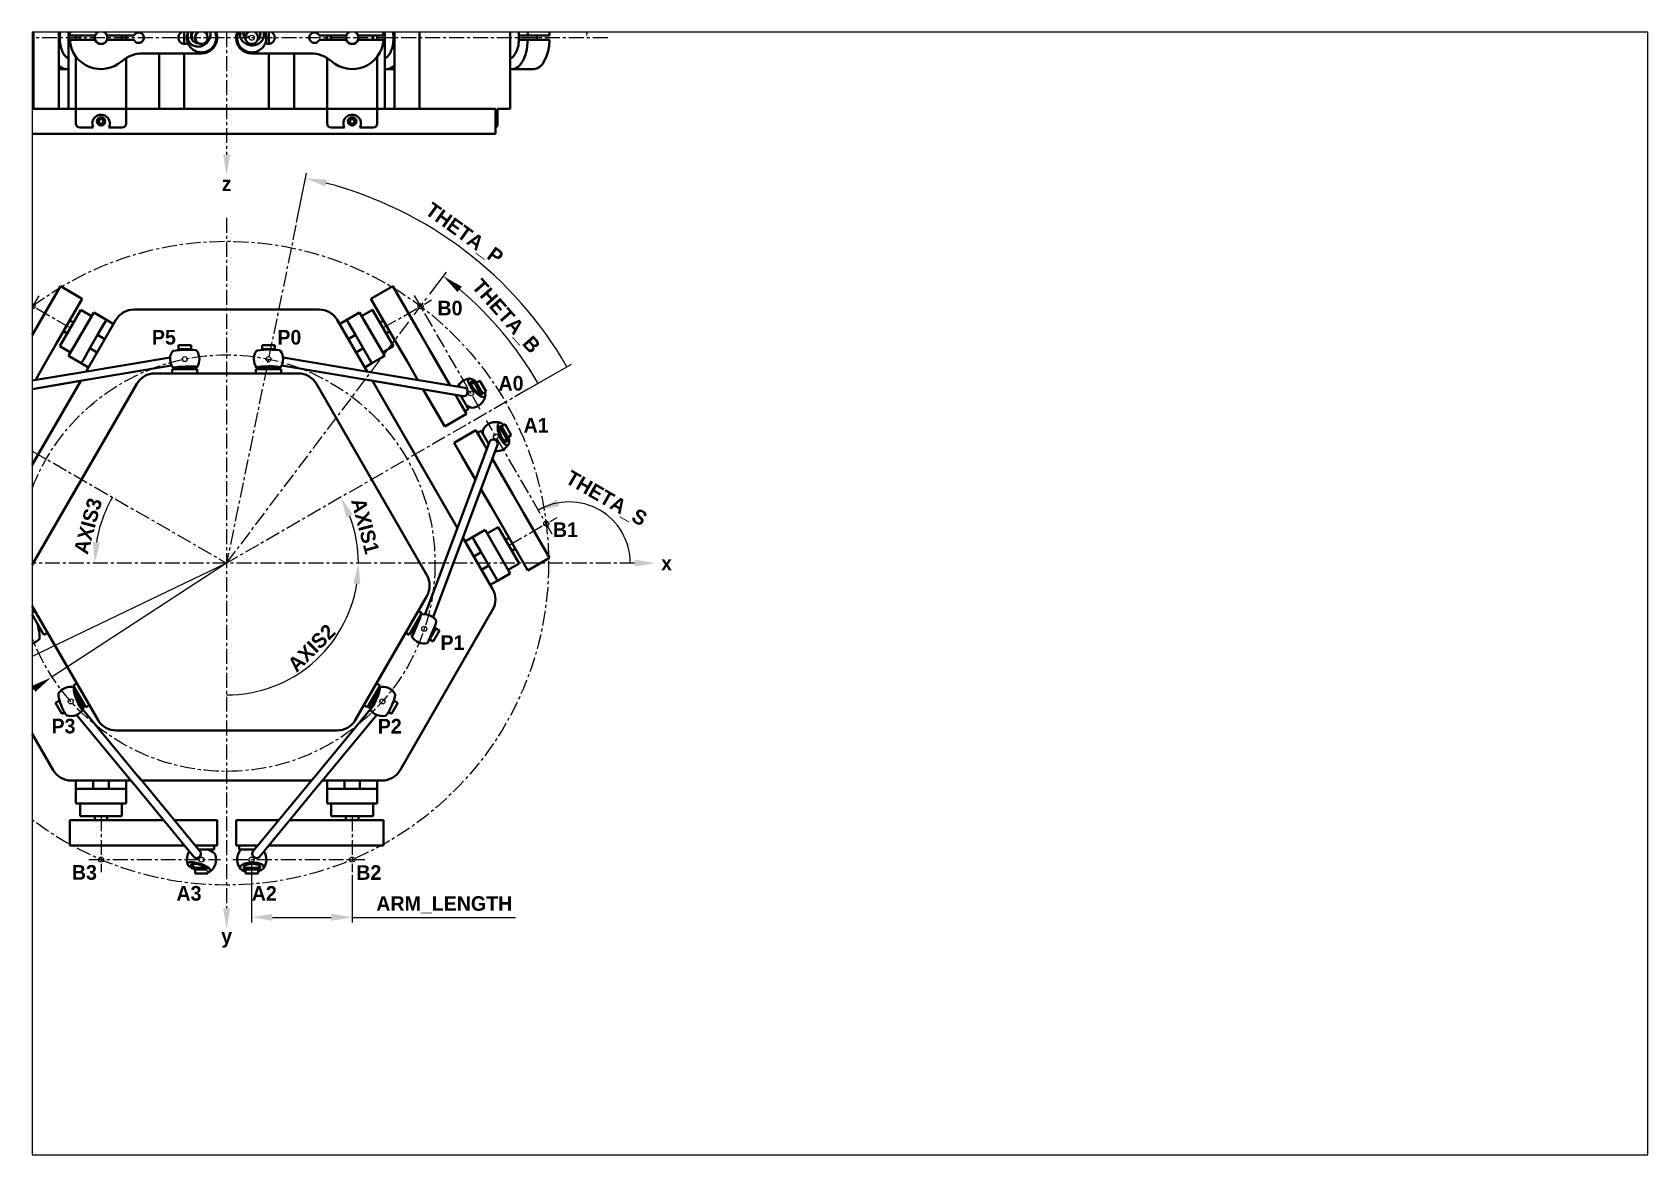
# Paper-space layout 'Plan2' of a CAD drawing. Header units: millimetres. Extents: x -1 to 409, y 2 to 288.
# The model-space entities are those that its viewports show. They can reach past a viewport. Long polylines and large blocks are cut down to what shows.
import ezdxf

# ---------------------------------------------------------------- set-up
doc = ezdxf.new("R2010")
doc.units = ezdxf.units.MM
doc.header["$LTSCALE"] = 12.7
doc.linetypes.add('CENTER', pattern=[50.8, 31.75, -6.35, 6.35, -6.35])
doc.layers.get('0').update_dxf_attribs({"plot": 0})
doc.layers.add('cotes', color=7, linetype='Continuous')
doc.layers.add('points', color=7, linetype='Continuous')
doc.layers.add('Stewart Platform', color=7, linetype='Continuous', lineweight=40)
doc.styles.get("Standard").update_dxf_attribs({"font": 'Comfortaa-Bold.ttf'})
doc.dimstyles.new('ISO-25', dxfattribs={"dimtxt": 3.5, "dimasz": 5, "dimexe": 1.25, "dimexo": 0.625, "dimgap": 1, "dimtad": 1, "dimdec": 8, "dimtxsty": 'Standard', "dimcen": 2.5, "dimadec": 0, "dimazin": 0, "dimtfac": 1, "dimtmove": 0, "dimatfit": 3, "dimfxl": 1, "dimarcsym": 0})

# ---------------------------------------------------------------- blocks, each defined once
blk = doc.blocks.new('*D12')
at = {"layer": 'cotes', "color": 0, "lineweight": -2}
for p, q in [((0, 0), (-41.97, -27.36)), ((-46.16, -30.09), (-81.65, -53.23))]:
    blk.add_line(p, q, dxfattribs=at)
at = {"layer": 'cotes', "color": 0}
blk.add_solid([(-45.7, -30.79), (-46.61, -29.39), (-41.97, -27.36)], dxfattribs=at)
at = {"layer": 'Defpoints', "color": 0}
for p in [(0, 0), (-41.97, -27.36)]:
    blk.add_point(p, dxfattribs=at)
at = {"layer": 'cotes', "color": 0, "insert": (-76.72, -46.46), "char_height": 3.5, "attachment_point": 5, "rotation": 33.1001}
blk.add_mtext('P_RAD', dxfattribs=at)
blk = doc.blocks.new('POINT_COORD')
at = {"layer": 'points'}
blk.add_circle((0, 0), 0.2, dxfattribs=at)
blk = doc.blocks.new('*D25')
at = {"layer": 'cotes', "color": 0, "lineweight": -2}
for p, q in [((36.67, 210.96), (28.97, 213.79)), ((0.62, 132.99), (28.42, 208.66)), ((5.42, 125.9), (-2.28, 128.73))]:
    blk.add_line(p, q, dxfattribs=at)
at = {"layer": 'cotes', "color": 0}
for points in [[(29.2, 208.38), (27.64, 208.95), (30.15, 213.36)], [(-0.16, 133.28), (1.4, 132.7), (-1.1, 128.3)]]:
    blk.add_solid(points, dxfattribs=at)
at = {"layer": 'Defpoints', "color": 0}
for p in [(30.15, 213.36), (37.25, 210.75), (6, 125.69)]:
    blk.add_point(p, dxfattribs=at)
at = {"layer": 'cotes', "color": 0, "insert": (11.71, 171.86), "char_height": 3.5, "attachment_point": 5, "rotation": 69.8281}
blk.add_mtext('ROD_LENGTH', dxfattribs=at)
blk = doc.blocks.new('*D39')
at = {"layer": 'cotes', "color": 0, "lineweight": -2}
for p, q in [((5.97, -71.53), (5.97, -85.97)), ((30.02, -74.53), (30.02, -85.97)), ((10.97, -84.72), (25.02, -84.72)), ((30.02, -84.72), (69.06, -84.72))]:
    blk.add_line(p, q, dxfattribs=at)
at = {"layer": 'cotes', "color": 0}
for points in [[(10.97, -83.88), (10.97, -85.55), (5.97, -84.72)], [(25.02, -85.55), (25.02, -83.88), (30.02, -84.72)]]:
    blk.add_solid(points, dxfattribs=at)
at = {"layer": 'Defpoints', "color": 0}
for p in [(5.97, -70.9), (30.02, -73.9), (30.02, -84.72)]:
    blk.add_point(p, dxfattribs=at)
at = {"layer": 'cotes', "color": 0, "insert": (52.04, -81.72), "char_height": 3.5, "attachment_point": 5}
blk.add_mtext('ARM_LENGTH', dxfattribs=at)
blk = doc.blocks.new('*D42')
at = {"layer": 'cotes', "color": 0, "lineweight": -2}
for p, q in [((0, 0), (-69.38, -33.39)), ((-73.89, -35.55), (-92.9, -44.7))]:
    blk.add_line(p, q, dxfattribs=at)
at = {"layer": 'cotes', "color": 0}
blk.add_solid([(-73.52, -36.3), (-74.25, -34.8), (-69.38, -33.39)], dxfattribs=at)
at = {"layer": 'Defpoints', "color": 0}
for p in [(0, 0), (-69.38, -33.39)]:
    blk.add_point(p, dxfattribs=at)
at = {"layer": 'cotes', "color": 0, "insert": (-86.94, -38.53), "char_height": 3.5, "attachment_point": 5, "rotation": 25.697}
blk.add_mtext('B_RAD', dxfattribs=at)

msp = doc.modelspace()

# ---------------------------------------------------------------- linework, layer by layer
at = {"layer": 'cotes', "linetype": 'CENTER', "ltscale": 0.01}
for p, q in [((0, 220.5591888), (0, 97.66882684)), ((91.12151218, 125.68532796), (-87.5591888, 125.68532796)), ((0, 82.5591888), (0, -82.5591888)), ((16.58685222, 80.87580595), (0, 0)), ((-44.93407744, 63.97327857), (-60.65180028, 36.74938403)), ((-37.38802036, 56.25185262), (-48.98911489, 62.94974767)), ((0, 0), (48.1986037, 63.84405523)), ((37.38802036, 56.25185262), (48.98911489, 62.94974767)), ((60.65180028, 36.74938403), (44.89103868, 64.04782388)), ((-71.49835482, 41.2795944), (0, 0)), ((72.03962069, 41.5920944), (0, 0)), ((77.86952313, 6.92741327), (62.15180028, 34.15130782)), ((67.40954356, 4.25304912), (79.01063809, 10.95094417)), ((97.5591888, 0), (-87.5591888, 0)), ((-30.0215232, -60.50490174), (-30.0215232, -73.90069184)), ((30.0215232, -60.50490174), (30.0215232, -73.90069184)), ((-32.93544569, -70.90069184), (-1.5, -70.90069184)), ((1.5, -70.90069184), (33.0215232, -70.90069184))]:
    msp.add_line(p, q, dxfattribs=at)
at = {"layer": 'cotes'}
for p, q in [((16.7124201, 81.4880622), (19.12987896, 93.2753459)), ((48.57517975, 64.34286931), (52.56345423, 69.62575297)), ((72.03962069, 41.5920944), (82.46018322, 47.60840898)), ((72.03962069, 41.5920944), (75.55128489, 43.61955467))]:
    msp.add_line(p, q, dxfattribs=at)
at = {"layer": 'cotes', "linetype": 'CENTER', "ltscale": 0.01}
for radius in [76.99480475, 49.8095835]:
    msp.add_circle((0, 0), radius, dxfattribs=at)
at = {"layer": 'cotes'}
for radius, start, end in [(93.96681796, 30, 75.3608188272), (85.98910934, 30, 49.6172450533), (31.52259936, 150, 170.9023979041), (31.52259936, 360, 20.9023979041), (31.52259936, 270, 350.9023979041)]:
    msp.add_arc((0, 0), radius, start, end, dxfattribs=at)
at = {"layer": 'cotes', "ltscale": 0.01}
msp.add_arc((81.86906704, 0), 14.65162968, 0, 120, dxfattribs=at)
at = {"layer": 'cotes'}
for points in [[(85.28817885, 130.68532796), (86.95484552, 130.68532796), (86.12151218, 125.68532796)], [(0.83333333, 97.66882684), (-0.83333333, 97.66882684), (0, 92.66882684)], [(23.93741678, 91.727931), (23.55924985, 90.10473429), (18.87874319, 92.05083342)], [(56.23276642, 66.15097845), (55.19031547, 64.85056552), (51.81030214, 68.62812482)], [(30.20054241, 11.60465996), (28.69562301, 10.888423), (27.29937184, 15.76129968)], [(78.94903761, 15.19537443), (79.52386789, 13.63097424), (74.5432522, 12.68868351)], [(-31.95676691, 5.05034088), (-30.29535, 4.91816058), (-31.52259936, 0)], [(31.95676691, -5.05034088), (30.29535, -4.91816058), (31.52259936, 0)], [(97.5591888, -0.83333333), (97.5591888, 0.83333333), (102.5591888, 0)], [(0.83333333, -82.5591888), (-0.83333333, -82.5591888), (0, -87.5591888)]]:
    msp.add_solid(points, dxfattribs=at)
at = {"layer": 'Stewart Platform'}
for p, q in [((-22.86494942, 168.67876806), (-8.10108953, 128.49087189)), ((8.10108953, 128.49087189), (22.86494942, 168.67876806)), ((-46.14558758, 108.67313148), (-46.14558758, 131.6896326)), ((-40.14128294, 108.67313148), (-40.14128294, 131.6896326)), ((-37.79023251, 108.67313148), (-37.79023251, 131.6896326)), ((37.79023251, 108.67313148), (37.79023251, 131.6896326)), ((40.14128294, 108.67313148), (40.14128294, 131.6896326)), ((46.14558758, 108.67313148), (46.14558758, 131.6896326)), ((67.81175571, 108.67313148), (67.81175571, 131.6896326)), ((-40.14128294, 126.18568668), (-39.87727357, 126.18568668)), ((-40.14128294, 125.18496924), (-39.87727357, 125.18496924)), ((-31.43675138, 126.18568668), (-37.5102068, 126.18568668)), ((-31.43675138, 125.18496924), (-37.5102068, 125.18496924)), ((-36.02582784, 125.18496924), (-36.02582784, 126.18568668)), ((-22.16153209, 126.18568668), (-28.60629502, 126.18568668)), ((-22.16153209, 125.18496924), (-28.60629502, 125.18496924)), ((-24.01721856, 125.18496924), (-24.01721856, 126.18568668)), ((-10.11975974, 124.18847988), (-10.11975974, 127.18217605)), ((10.11975974, 124.18847988), (10.11975974, 127.18217605)), ((22.16153209, 126.18568668), (28.60629502, 126.18568668)), ((22.16153209, 125.18496924), (28.60629502, 125.18496924)), ((24.01721856, 125.18496924), (24.01721856, 126.18568668)), ((31.43675138, 126.18568668), (37.5102068, 126.18568668)), ((31.43675138, 125.18496924), (37.5102068, 125.18496924)), ((36.02582784, 125.18496924), (36.02582784, 126.18568668)), ((40.14128294, 126.18568668), (39.87727357, 126.18568668)), ((40.14128294, 125.18496924), (39.87727357, 125.18496924)), ((69.89879677, 126.18568668), (72.02053209, 126.18568668)), ((69.89879677, 125.18496924), (72.02053209, 125.18496924)), ((72.02053209, 126.18568668), (77.22041244, 126.18568668)), ((72.02053209, 125.18496924), (77.22041244, 125.18496924)), ((-36.02582784, 108.67313148), (-36.02582784, 121.18209948)), ((-24.01721856, 108.67313148), (-24.01721856, 120.82491067)), ((-6.00430464, 121.93263756), (-20.09283765, 121.93263756)), ((-16.12406438, 108.67313148), (-16.12406438, 121.93263756)), ((-10.11975974, 108.67313148), (-10.11975974, 121.93263756)), ((6.00430464, 121.93263756), (20.09283765, 121.93263756)), ((10.11975974, 108.67313148), (10.11975974, 121.93263756)), ((16.12406438, 108.67313148), (16.12406438, 121.93263756)), ((24.01721856, 108.67313148), (24.01721856, 120.82491067)), ((36.02582784, 108.67313148), (36.02582784, 121.18209948)), ((-40.14128294, 118.17994716), (-38.25466709, 118.17994716)), ((38.25466709, 118.17994716), (40.14128294, 118.17994716)), ((68.27619029, 118.17994716), (73.47607064, 118.17994716)), ((-63.60222239, 108.67313148), (-41.47310881, 108.67313148)), ((-41.47310881, 108.67313148), (-37.13987518, 108.67313148)), ((-37.13987518, 108.67313148), (-36.02582784, 108.67313148)), ((-36.02582784, 105.17062044), (-36.02582784, 108.67313148)), ((-24.01721856, 108.67313148), (-36.02582784, 108.67313148)), ((-24.01721856, 108.67313148), (24.01721856, 108.67313148)), ((-24.01721856, 105.17062044), (-24.01721856, 108.67313148)), ((24.01721856, 105.17062044), (24.01721856, 108.67313148)), ((36.02582784, 108.67313148), (24.01721856, 108.67313148)), ((36.02582784, 108.67313148), (37.13987518, 108.67313148)), ((36.02582784, 105.17062044), (36.02582784, 108.67313148)), ((37.13987518, 108.67313148), (41.47310881, 108.67313148)), ((41.47310881, 108.67313148), (63.60222239, 108.67313148)), ((63.60222239, 108.67313148), (64.27257597, 108.67313148)), ((64.27257597, 102.66882684), (64.27257597, 108.67313148)), ((64.77849217, 105.17062044), (64.77849217, 108.67313148)), ((64.77849217, 108.67313148), (67.81175571, 108.67313148)), ((-63.60222239, 102.66882684), (-41.47310881, 102.66882684)), ((-41.47310881, 102.66882684), (-37.13987518, 102.66882684)), ((-37.13987518, 102.66882684), (37.13987518, 102.66882684)), ((-31.86946657, 104.169903), (-35.0251104, 104.169903)), ((-25.017936, 104.169903), (-28.17357983, 104.169903)), ((28.17357983, 104.169903), (25.017936, 104.169903)), ((35.0251104, 104.169903), (31.86946657, 104.169903)), ((37.13987518, 102.66882684), (41.47310881, 102.66882684)), ((41.47310881, 102.66882684), (63.60222239, 102.66882684)), ((63.60222239, 102.66882684), (64.27257597, 102.66882684)), ((64.27813345, 104.169903), (64.27257597, 104.169903)), ((-45.93671882, 55.45511671), (-39.71020564, 66.2397539)), ((-34.51032529, 63.23760158), (-39.71020564, 66.2397539)), ((34.51032529, 63.23760158), (39.71020564, 66.2397539)), ((45.93671882, 55.45511671), (39.71020564, 66.2397539)), ((-40.73683847, 52.45296439), (-34.51032529, 63.23760158)), ((40.73683847, 52.45296439), (34.51032529, 63.23760158)), ((-39.88981396, 51.918619), (-34.88622676, 60.58508625)), ((-37.79023251, 49.55089611), (-31.78592787, 59.95065681)), ((-36.63748228, 57.55182271), (-37.50412901, 58.05218143)), ((-32.28628659, 59.08401009), (-34.88622676, 60.58508625)), ((-26.46234721, 58.16347715), (-33.57354243, 45.84652572)), ((-28.75266433, 58.19940129), (-31.78592787, 59.95065681)), ((-29.25302305, 57.33275457), (-28.75266433, 58.19940129)), ((-28.75266433, 58.19940129), (-27.01937088, 57.19868385)), ((22.12911358, 60.66527075), (-22.12911358, 60.66527075)), ((33.57354243, 45.84652572), (26.46234721, 58.16347715)), ((27.01937088, 57.19868385), (28.75266433, 58.19940129)), ((28.75266433, 58.19940129), (31.78592787, 59.95065681)), ((28.75266433, 58.19940129), (29.25302305, 57.33275457)), ((31.78592787, 59.95065681), (37.79023251, 49.55089611)), ((34.88622676, 60.58508625), (32.28628659, 59.08401009)), ((34.88622676, 60.58508625), (39.88981396, 51.918619)), ((37.50412901, 58.05218143), (36.63748228, 57.55182271)), ((-45.93671882, 55.45511671), (-48.41889021, 51.15586975)), ((-39.00520517, 55.45224126), (-38.13855844, 54.95188254)), ((-30.83084497, 54.59988685), (-32.67878833, 51.39915504)), ((-30.83084497, 54.59988685), (-29.25302305, 57.33275457)), ((-30.83084497, 54.59988685), (-29.09755152, 53.59916941)), ((29.09755152, 53.59916941), (30.83084497, 54.59988685)), ((29.25302305, 57.33275457), (30.83084497, 54.59988685)), ((32.67878833, 51.39915504), (30.83084497, 54.59988685)), ((38.13855844, 54.95188254), (39.00520517, 55.45224126)), ((45.93671882, 55.45511671), (48.41889021, 51.15586975)), ((-40.73683847, 52.45296439), (-43.21900986, 48.15371743)), ((-39.88981396, 51.918619), (-37.28987379, 50.41754284)), ((-34.25661025, 48.66628732), (-32.67878833, 51.39915504)), ((-30.94549488, 50.3984376), (-32.67878833, 51.39915504)), ((-11.55828643, 51.09561561), (-11.55828643, 50.93096229)), ((-8.45606237, 51.09561561), (-11.55828643, 51.09561561)), ((-11.50825056, 52.14636892), (-11.50825056, 51.14565148)), ((-8.50609824, 52.14636892), (-11.50825056, 52.14636892)), ((-8.50609824, 51.14565148), (-11.50825056, 51.14565148)), ((-11.00789184, 51.14565148), (-11.00789184, 51.09561561)), ((-9.00645696, 51.09561561), (-9.00645696, 51.14565148)), ((-8.50609824, 51.14565148), (-8.50609824, 52.14636892)), ((-8.45606237, 51.023378), (-8.45606237, 51.09561561)), ((8.45606237, 51.09561561), (8.45606237, 51.01572871)), ((11.55828643, 51.09561561), (8.45606237, 51.09561561)), ((8.50609824, 52.14636892), (8.50609824, 51.14565148)), ((11.50825056, 52.14636892), (8.50609824, 52.14636892)), ((11.50825056, 51.14565148), (8.50609824, 51.14565148)), ((9.00645696, 51.14565148), (9.00645696, 51.09561561)), ((11.00789184, 51.09561561), (11.00789184, 51.14565148)), ((11.50825056, 51.14565148), (11.50825056, 52.14636892)), ((11.55828643, 51.03445812), (11.55828643, 51.09561561)), ((32.67878833, 51.39915504), (30.94549488, 50.3984376)), ((32.67878833, 51.39915504), (34.25661025, 48.66628732)), ((37.28987379, 50.41754284), (39.88981396, 51.918619)), ((40.73683847, 52.45296439), (43.21900986, 48.15371743)), ((53.40973319, 42.51147615), (48.41889021, 51.15586975)), ((-45.73120773, 43.80246308), (-43.21900986, 48.15371743)), ((-34.75696897, 47.79964059), (-37.79023251, 49.55089611)), ((-13.48314666, 49.22431467), (-34.83418484, 45.6345745)), ((-34.75696897, 47.79964059), (-34.25661025, 48.66628732)), ((-33.02367552, 46.79892315), (-34.75696897, 47.79964059)), ((-34.50234203, 43.66084151), (-13.15130385, 47.25058168)), ((-13.00932672, 46.39224364), (-13.00932672, 45.3915262)), ((-7.00502208, 46.39224364), (-13.00932672, 46.39224364)), ((-11.55828643, 46.83105371), (-11.55828643, 46.49231538)), ((-8.45606237, 46.83105371), (-11.55828643, 46.83105371)), ((-8.45606237, 46.49231538), (-11.55828643, 46.49231538)), ((-11.00789184, 46.49231538), (-11.00789184, 46.39224364)), ((-9.00645696, 46.39224364), (-9.00645696, 46.49231538)), ((-8.45606237, 46.49231538), (-8.45606237, 46.83105371)), ((-7.00502208, 45.3915262), (-7.00502208, 46.39224364)), ((7.00502208, 46.39224364), (7.00502208, 45.3915262)), ((13.00932672, 46.39224364), (7.00502208, 46.39224364)), ((8.45606237, 46.83105371), (8.45606237, 46.49231538)), ((11.55828643, 46.83105371), (8.45606237, 46.83105371)), ((11.55828643, 46.49231538), (8.45606237, 46.49231538)), ((9.00645696, 46.49231538), (9.00645696, 46.39224364)), ((11.00789184, 46.39224364), (11.00789184, 46.49231538)), ((11.55828643, 46.49231538), (11.55828643, 46.83105371)), ((13.00932672, 45.3915262), (13.00932672, 46.39224364)), ((13.15130385, 47.25058168), (34.50234203, 43.66084151)), ((34.83418484, 45.6345745), (13.48314666, 49.22431467)), ((34.75696897, 47.79964059), (33.02367552, 46.79892315)), ((34.25661025, 48.66628732), (34.75696897, 47.79964059)), ((34.75696897, 47.79964059), (37.79023251, 49.55089611)), ((45.73120773, 43.80246308), (43.21900986, 48.15371743)), ((-33.91458796, 45.7891859), (-56.92136085, 41.92106781)), ((-56.58951803, 39.94733482), (-33.58274514, 43.81545291)), ((-34.87125838, 43.59881577), (-55.19331122, 8.39998773)), ((-47.872978, -2.861035), (-21.45876001, 42.8897326)), ((-17.12552638, 45.3915262), (17.12552638, 45.3915262)), ((21.45876001, 42.8897326), (47.872978, -2.861035)), ((33.58274514, 43.81545291), (56.58951803, 39.94733482)), ((56.92136085, 41.92106781), (33.91458796, 45.7891859)), ((55.19331122, 8.39998773), (34.87125838, 43.59881577)), ((59.62748704, 43.15018939), (59.33413104, 42.98082023)), ((59.33413104, 42.98082023), (60.82842955, 40.39261929)), ((59.62748704, 43.15018939), (61.16085223, 40.49432296)), ((60.56248403, 43.63223371), (59.69583731, 43.13187499)), ((59.69583731, 43.13187499), (61.18769315, 40.54790487)), ((59.94601667, 42.69855163), (59.90268433, 42.67353369)), ((60.56248403, 43.63223371), (62.06356019, 41.03229353)), ((-50.26327637, 35.95268994), (-47.02892368, 41.55475313)), ((50.26327637, 35.95268994), (47.02892368, 41.55475313)), ((55.46315672, 38.95484226), (54.70744913, 40.2637662)), ((55.46315672, 38.95484226), (57.33950192, 35.70491704)), ((55.98720338, 40.04860171), (57.8308796, 36.85526081)), ((60.90340177, 40.94024024), (60.94673411, 40.96525818)), ((61.32879164, 40.60807471), (62.06356019, 41.03229353)), ((50.26327637, 35.95268994), (52.13962157, 32.70276472)), ((52.13962157, 32.70276472), (57.33950192, 35.70491704)), ((56.96423288, 36.35490209), (57.8308796, 36.85526081)), ((59.59111616, 31.80500678), (54.39123581, 28.80285446)), ((61.46746136, 28.55508156), (59.59111616, 31.80500678)), ((60.83303192, 31.65538046), (59.9663852, 31.15502174)), ((62.67670815, 28.46203956), (60.83303192, 31.65538046)), ((65.49536861, 32.67166479), (65.33843568, 32.58105953)), ((66.88954771, 29.89445468), (65.33843568, 32.58105953)), ((67.18290371, 30.06382384), (65.63448684, 32.74576053)), ((67.20121811, 30.13217411), (65.70014195, 32.73211429)), ((66.56678867, 33.23247301), (65.76653198, 32.77044459)), ((65.95032131, 32.29879093), (65.90698897, 32.27377299)), ((68.06786483, 30.63253283), (66.56678867, 33.23247301)), ((56.26758101, 25.55292924), (54.39123581, 28.80285446)), ((62.89016578, 29.03429279), (54.73666787, 7.17578397)), ((56.61189218, 6.47630178), (64.7653901, 28.3348106)), ((61.46746136, 28.55508156), (62.22316894, 27.24615763)), ((66.88954771, 29.89445468), (67.18290371, 30.06382384)), ((66.90770641, 30.54047954), (66.95103875, 30.56549748)), ((67.20121811, 30.13217411), (68.06786483, 30.63253283)), ((56.26758101, 25.55292924), (59.5019337, 19.95086606)), ((63.52088489, 24.99844767), (68.51172787, 16.35405407)), ((60.79964964, 17.7031561), (63.31184752, 13.35190175)), ((70.99389925, 12.05480711), (68.51172787, 16.35405407)), ((65.7940189, 9.05265479), (63.31184752, 13.35190175)), ((70.99389925, 12.05480711), (77.22041244, 1.27016992)), ((-47.495856, -12.23592761), (-55.06256891, 8.04948393)), ((55.06256891, 8.04948393), (47.495856, -12.23592761)), ((58.77418753, 6.20059779), (61.80745107, 7.95185331)), ((61.80745107, 7.95185331), (67.81175571, -2.44790739)), ((64.90774996, 8.58628275), (62.30780979, 7.08520659)), ((64.90774996, 8.58628275), (69.91133716, -0.08018451)), ((65.7940189, 9.05265479), (72.02053209, -1.7319824)), ((49.37108032, -12.9354098), (56.93779323, 7.35000174)), ((63.60222239, -6.16467365), (56.49102717, 6.15227778)), ((57.04089408, 5.19988035), (58.77418753, 6.20059779)), ((58.77418753, 6.20059779), (59.27454625, 5.33395107)), ((59.27454625, 5.33395107), (60.85236817, 2.60108334)), ((67.52565221, 6.05337793), (66.65900548, 5.55301921)), ((59.11907472, 1.6003659), (60.85236817, 2.60108334)), ((62.70031153, -0.59964846), (60.85236817, 2.60108334)), ((68.16008164, 2.95307903), (69.02672837, 3.45343775)), ((72.02053209, -1.7319824), (77.22041244, 1.27016992)), ((62.70031153, -0.59964846), (60.96701808, -1.6003659)), ((62.70031153, -0.59964846), (64.27813345, -3.33251619)), ((64.27813345, -3.33251619), (64.77849217, -4.19916291)), ((64.77849217, -4.19916291), (67.81175571, -2.44790739)), ((67.31139699, -1.58126067), (69.91133716, -0.08018451)), ((64.77849217, -4.19916291), (63.04519872, -5.19988035)), ((-63.60222239, -11.16826085), (-41.47310881, -49.4970099)), ((-30.74745161, -37.526904), (-47.872978, -7.8646222)), ((-45.81487816, -11.42935567), (-46.68152489, -11.92971439)), ((47.872978, -7.8646222), (30.74745161, -37.526904)), ((41.47310881, -49.4970099), (63.60222239, -11.16826085)), ((46.68152489, -11.92971439), (45.81487816, -11.42935567)), ((-46.68152489, -11.92971439), (-43.67937257, -17.12959474)), ((-45.12508545, -14.82569007), (-44.49155739, -15.92299286)), ((-44.76675468, -15.44633717), (-44.68009001, -15.39630129)), ((43.67937257, -17.12959474), (46.68152489, -11.92971439)), ((44.49155739, -15.92299286), (46.04266942, -13.23638802)), ((44.68009001, -15.39630129), (44.76675468, -15.44633717)), ((44.78491338, -16.09236203), (45.51162891, -14.83365381)), ((45.76747212, -13.71304372), (45.68080745, -13.66300784)), ((46.12770435, -13.28548296), (46.04266942, -13.23638802)), ((49.39883058, -15.95247017), (49.73588836, -15.36866897)), ((50.02924435, -15.53803813), (49.73588836, -15.36866897)), ((-44.93486444, -15.83263917), (-44.78491338, -16.09236203)), ((-44.78491338, -16.09236203), (-44.49155739, -15.92299286)), ((-43.67937257, -17.12959474), (-42.81272584, -16.62923602)), ((42.81272584, -16.62923602), (43.67937257, -17.12959474)), ((44.49155739, -15.92299286), (44.78491338, -16.09236203)), ((48.44896086, -18.20780083), (48.47813232, -18.22464298)), ((48.47813232, -18.22464298), (50.02924435, -15.53803813)), ((48.54648259, -18.20632858), (50.04755875, -15.6063884)), ((48.54648259, -18.20632858), (49.41312932, -18.7066873)), ((48.75332962, -17.74798728), (48.79666195, -17.77300521)), ((49.41312932, -18.7066873), (50.91420548, -16.10674712)), ((49.79737939, -16.03971176), (49.75404706, -16.01469383)), ((50.91420548, -16.10674712), (50.04755875, -15.6063884)), ((-35.80770376, -28.76229017), (-36.67435049, -29.26264889)), ((-36.67435049, -29.26264889), (-33.67219817, -34.46252924)), ((-36.03549502, -30.56932252), (-36.1989082, -30.66366916)), ((-36.03549502, -30.56932252), (-34.48438299, -33.25592737)), ((33.67219817, -34.46252924), (36.67435049, -29.26264889)), ((34.48438299, -33.25592737), (36.03549502, -30.56932252)), ((34.77773898, -33.42529653), (36.25071787, -30.87402225)), ((36.67435049, -29.26264889), (35.80770376, -28.76229017)), ((36.27684376, -30.70866528), (36.03549502, -30.56932252)), ((-40.04038435, -32.9393229), (-40.90703108, -33.43968162)), ((-40.90703108, -33.43968162), (-39.40595492, -36.0396218)), ((-40.04038435, -32.9393229), (-39.78674593, -33.37863754)), ((-39.95725721, -32.83355298), (-40.02206995, -32.87097263)), ((-40.02206995, -32.87097263), (-39.86174794, -33.14865851)), ((-39.78898908, -33.37194426), (-39.79020499, -33.37264626)), ((-36.17967279, -30.99707593), (-34.77773898, -33.42529653)), ((-35.67363305, -30.99594234), (-35.76029772, -31.04597822)), ((-34.77773898, -33.42529653), (-34.48438299, -33.25592737)), ((-34.75958028, -32.77927167), (-34.67291561, -32.72923579)), ((-33.67219817, -34.46252924), (-32.80555144, -33.96217052)), ((32.80555144, -33.96217052), (33.67219817, -34.46252924)), ((34.48438299, -33.25592737), (34.77773898, -33.42529653)), ((34.67291561, -32.72923579), (34.75958028, -32.77927167)), ((35.76029772, -31.04597822), (35.67363305, -30.99594234)), ((39.40595492, -36.0396218), (40.90703108, -33.43968162)), ((39.67922424, -33.56487057), (40.04038435, -32.9393229)), ((39.79020499, -33.37264626), (39.76092411, -33.35574094)), ((39.79682846, -33.26110233), (40.02206995, -32.87097263)), ((40.02206995, -32.87097263), (39.95133692, -32.83013489)), ((40.90703108, -33.43968162), (40.04038435, -32.9393229)), ((-39.40595492, -36.0396218), (-38.78464709, -35.68090955)), ((-35.88793366, -36.28890487), (-22.10360839, -52.98457624)), ((-20.56022688, -51.71032544), (-34.34455215, -35.01465406)), ((34.34455215, -35.01465406), (20.56022688, -51.71032544)), ((22.10360839, -52.98457624), (35.88793366, -36.28890487)), ((38.69023206, -35.62639901), (39.40595492, -36.0396218)), ((26.41421799, -40.0286976), (-26.41421799, -40.0286976)), ((-37.13987518, -51.9988035), (-22.91748474, -51.9988035)), ((-36.02582784, -54.00023838), (-36.02582784, -51.9988035)), ((-36.02582784, -54.00023838), (-36.02582784, -57.50274942)), ((-35.0251104, -54.00023838), (-36.02582784, -54.00023838)), ((-31.86946657, -54.00023838), (-35.0251104, -54.00023838)), ((-31.86946657, -54.00023838), (-31.86946657, -51.9988035)), ((-31.86946657, -54.00023838), (-28.17357983, -54.00023838)), ((-28.17357983, -51.9988035), (-28.17357983, -54.00023838)), ((-25.017936, -54.00023838), (-28.17357983, -54.00023838)), ((-24.01721856, -54.00023838), (-25.017936, -54.00023838)), ((-24.01721856, -51.9988035), (-24.01721856, -54.00023838)), ((-24.01721856, -54.00023838), (-24.01721856, -57.50274942)), ((-22.69730423, -52.26548768), (-7.84402926, -70.25587842)), ((-6.30064775, -68.98162761), (-21.15392272, -50.99123687)), ((-20.32205284, -51.9988035), (20.32205284, -51.9988035)), ((21.15392272, -50.99123687), (6.30064775, -68.98162761)), ((7.84402926, -70.25587842), (22.69730423, -52.26548768)), ((22.91748474, -51.9988035), (37.13987518, -51.9988035)), ((24.01721856, -54.00023838), (24.01721856, -51.9988035)), ((24.01721856, -54.00023838), (24.01721856, -57.50274942)), ((25.017936, -54.00023838), (24.01721856, -54.00023838)), ((28.17357983, -54.00023838), (25.017936, -54.00023838)), ((28.17357983, -54.00023838), (28.17357983, -51.9988035)), ((28.17357983, -54.00023838), (31.86946657, -54.00023838)), ((31.86946657, -51.9988035), (31.86946657, -54.00023838)), ((35.0251104, -54.00023838), (31.86946657, -54.00023838)), ((36.02582784, -54.00023838), (35.0251104, -54.00023838)), ((36.02582784, -51.9988035), (36.02582784, -54.00023838)), ((36.02582784, -54.00023838), (36.02582784, -57.50274942)), ((-24.01721856, -57.50274942), (-36.02582784, -57.50274942)), ((-35.0251104, -57.50274942), (-35.0251104, -60.50490174)), ((-25.017936, -60.50490174), (-25.017936, -57.50274942)), ((36.02582784, -57.50274942), (24.01721856, -57.50274942)), ((25.017936, -57.50274942), (25.017936, -60.50490174)), ((35.0251104, -60.50490174), (35.0251104, -57.50274942)), ((-37.5102068, -61.50561918), (-37.5102068, -67.50992382)), ((-25.05718043, -61.50561918), (-37.5102068, -61.50561918)), ((-25.017936, -60.50490174), (-35.0251104, -60.50490174)), ((-31.52259936, -60.50490174), (-31.52259936, -61.50561918)), ((-28.52044704, -61.50561918), (-28.52044704, -60.50490174)), ((-25.05718043, -61.50561918), (-20.09283765, -61.50561918)), ((-15.06844191, -61.50561918), (-20.09283765, -61.50561918)), ((-6.00430464, -61.50561918), (-12.47301002, -61.50561918)), ((-6.00430464, -61.50561918), (-2.25161424, -61.50561918)), ((-2.25161424, -67.50992382), (-2.25161424, -61.50561918)), ((2.25161424, -61.50561918), (2.25161424, -67.50992382)), ((6.00430464, -61.50561918), (2.25161424, -61.50561918)), ((6.00430464, -61.50561918), (12.47301002, -61.50561918)), ((15.06844191, -61.50561918), (20.09283765, -61.50561918)), ((25.05718043, -61.50561918), (20.09283765, -61.50561918)), ((35.0251104, -60.50490174), (25.017936, -60.50490174)), ((25.05718043, -61.50561918), (37.5102068, -61.50561918)), ((28.52044704, -60.50490174), (28.52044704, -61.50561918)), ((31.52259936, -61.50561918), (31.52259936, -60.50490174)), ((37.5102068, -61.50561918), (37.5102068, -67.50992382)), ((-25.05718043, -67.50992382), (-37.5102068, -67.50992382)), ((-25.05718043, -67.50992382), (-20.09283765, -67.50992382)), ((-10.1111517, -67.50992382), (-20.09283765, -67.50992382)), ((-6.00430464, -67.50992382), (-7.51571981, -67.50992382)), ((-6.68950478, -68.51064126), (-3.00215232, -68.51064126)), ((-6.00430464, -67.50992382), (-2.25161424, -67.50992382)), ((-3.00215232, -68.51064126), (-3.00215232, -67.50992382)), ((6.00430464, -67.50992382), (2.25161424, -67.50992382)), ((3.00215232, -67.50992382), (3.00215232, -68.51064126)), ((6.68950478, -68.51064126), (3.00215232, -68.51064126)), ((6.00430464, -67.50992382), (7.51571981, -67.50992382)), ((10.1111517, -67.50992382), (20.09283765, -67.50992382)), ((25.05718043, -67.50992382), (20.09283765, -67.50992382)), ((25.05718043, -67.50992382), (37.5102068, -67.50992382)), ((-7.55541667, -72.87527491), (-7.55541667, -73.21401323)), ((-7.55541667, -72.87527491), (-4.96204215, -72.87527491)), ((-7.55541667, -73.21401323), (-4.68600479, -73.21401323)), ((-7.5053808, -73.2640491), (-7.5053808, -74.26476654)), ((-7.5053808, -73.2640491), (-4.67528611, -73.2640491)), ((-7.00502208, -73.21401323), (-7.00502208, -73.2640491)), ((-5.0035872, -73.2640491), (-5.0035872, -73.21401323)), ((4.45319261, -72.87527491), (4.45319261, -73.21401323)), ((7.55541667, -72.87527491), (4.45319261, -72.87527491)), ((7.55541667, -73.21401323), (4.45319261, -73.21401323)), ((4.50322848, -73.2640491), (4.50322848, -74.26476654)), ((7.5053808, -73.2640491), (4.50322848, -73.2640491)), ((5.0035872, -73.21401323), (5.0035872, -73.2640491)), ((7.00502208, -73.2640491), (7.00502208, -73.21401323)), ((7.5053808, -74.26476654), (7.5053808, -73.2640491)), ((7.55541667, -73.21401323), (7.55541667, -72.87527491)), ((-7.5053808, -74.26476654), (-4.50322848, -74.26476654)), ((-4.50322848, -74.26476654), (-4.50322848, -73.5957693)), ((7.5053808, -74.26476654), (4.50322848, -74.26476654))]:
    msp.add_line(p, q, dxfattribs=at)
for centre, radius in [((-6.00430464, 125.68532796), 3.50251104), ((6.00430464, 125.68532796), 3.50251104), ((-30.0215232, 125.68532796), 1.50107616), ((-6.00430464, 125.68532796), 1.50107616), ((6.00430464, 125.68532796), 1.50107616), ((30.0215232, 125.68532796), 1.50107616), ((-30.0215232, 105.67097916), 1.00071744), ((-30.0215232, 105.67097916), 0.55039459), ((30.0215232, 105.67097916), 1.00071744), ((30.0215232, 105.67097916), 0.55039459)]:
    msp.add_circle(centre, radius, dxfattribs=at)
for centre, radius, start, end in [((-30.0215232, 125.68532796), 7.5053808, 48.5903778907, 176.1774462707), ((6.00430464, 125.68532796), 3.7526904, 90, 270), ((-30.0215232, 125.68532796), 5.0035872, 174.2608295227, 185.7391704773), ((-30.0215232, 125.68532796), 1.50107616, 19.4712206345, 160.5287793655), ((-30.0215232, 125.68532796), 1.50107616, 199.4712206345, 340.5287793655), ((-30.0215232, 125.68532796), 5.0035872, 354.2608295227, 5.7391704773), ((-21.01506624, 125.68532796), 1.2508968, 203.5781784782, 156.4218215218), ((-10.0071744, 125.68532796), 1.50107616, 60, 300), ((6.00430464, 125.68532796), 1.55111203, 339.7686187036, 191.7388431739), ((30.0215232, 125.68532796), 5.0035872, 174.2608295227, 185.7391704773), ((30.0215232, 125.68532796), 7.5053808, 228.5903778907, 356.1774462707), ((30.0215232, 125.68532796), 5.0035872, 354.2608295227, 5.7391704773), ((20.09283765, 114.42725676), 7.5053808, 48.5903778907, 90), ((-35.0251104, 105.17062044), 1.00071744, 180, 270), ((-25.017936, 105.17062044), 1.00071744, 270, 0), ((25.017936, 105.17062044), 1.00071744, 180, 270), ((35.0251104, 105.17062044), 1.00071744, 270, 0), ((-22.12911358, 55.66168355), 5.0035872, 90, 150), ((22.12911358, 55.66168355), 5.0035872, 30, 90), ((-10.0071744, 48.79396549), 3.50251104, 146.8647862696, 181.8341319848), ((-10.0071744, 48.79396549), 3.50251104, 326.8647862696, 36.8034776999), ((10.0071744, 48.79396549), 3.50251104, 145.3337017666, 215.4275901235), ((10.0071744, 48.79396549), 3.50251104, 0.3806459451, 35.4275901235), ((-10.0071744, 48.79396549), 3.50251104, 181.8341319848, 216.8034776999), ((-10.0071744, 48.79396549), 2.5017936, 308.3161344737, 312.243536117), ((10.0071744, 48.79396549), 2.5017936, 229.0857173188, 231.6838655263), ((10.0071744, 48.79396549), 2.5017936, 308.3161344737, 311.6755745713), ((10.0071744, 48.79396549), 3.50251104, 325.3337017666, 0.3806459451), ((-17.12552638, 40.387939), 5.0035872, 90, 150), ((17.12552638, 40.387939), 5.0035872, 30, 90), ((58.40975558, 40.65606191), 3.50251104, 95.0236282031, 153.8545965751), ((58.40975558, 40.65606191), 2.5017936, 68.3161344737, 91.0026515574), ((58.40975558, 40.65606191), 3.50251104, 312.3644158259, 349.7052034488), ((58.40975558, 40.65606191), 3.50251104, 275.0236282031, 312.3644158259), ((64.41406022, 30.25630121), 3.50251104, 110.228206429, 147.8551706588), ((64.41406022, 30.25630121), 3.50251104, 72.6012421992, 110.228206429), ((64.41406022, 30.25630121), 3.50251104, 266.1454034249, 327.8551706588), ((64.41406022, 30.25630121), 2.5017936, 330.0979078522, 351.6838655263), ((-43.53974437, -5.3628286), 5.0035872, 150, 210), ((43.53974437, -5.3628286), 5.0035872, 330, 30), ((59.26898877, -8.66646725), 5.0035872, 330, 30), ((-47.26040087, -15.7305155), 3.50251104, 76.7081924067, 135.7782811774), ((47.26040087, -15.7305155), 3.50251104, 67.4530569728, 102.3118012796), ((47.26040087, -15.7305155), 3.50251104, 32.5943126659, 67.4530569728), ((47.26040087, -15.7305155), 2.5017936, 8.3161344737, 12.2877520951), ((-47.26040087, -15.7305155), 3.50251104, 245.7005436325, 280.739412405), ((-47.26040087, -15.7305155), 3.50251104, 280.739412405, 315.7782811774), ((-47.26040087, -15.7305155), 2.5017936, 344.7931894812, 351.6838655263), ((47.26040087, -15.7305155), 3.50251104, 212.5943126659, 282.3118012796), ((47.26040087, -15.7305155), 2.5017936, 188.3161344737, 195.3573723607), ((-37.25322647, -33.06345), 3.50251104, 76.7081924067, 146.3223970619), ((37.25322647, -33.06345), 3.50251104, 66.672460735, 102.0386483668), ((37.25322647, -33.06345), 3.50251104, 31.3062731032, 66.672460735), ((-37.25322647, -33.06345), 2.5017936, 336.471466896, 351.6838655263), ((37.25322647, -33.06345), 2.5017936, 188.3161344737, 200.1992814979), ((-37.25322647, -33.06345), 3.50251104, 255.2553052836, 290.7888511728), ((-37.25322647, -33.06345), 3.50251104, 290.7888511728, 326.3223970619), ((-26.41421799, -35.0251104), 5.0035872, 210, 270), ((26.41421799, -35.0251104), 5.0035872, 270, 330), ((37.25322647, -33.06345), 3.50251104, 211.3062731032, 282.0386483668), ((-37.13987518, -46.9952163), 5.0035872, 210, 270), ((37.13987518, -46.9952163), 5.0035872, 270, 330), ((-6.00430464, -70.91236312), 3.50251104, 146.1454034249, 162.2036982115), ((6.00430464, -70.91236312), 3.50251104, 143.3299206931, 220.3540802401), ((6.00430464, -70.91236312), 3.50251104, 323.3299206931, 33.8545965751), ((-6.00430464, -70.91236312), 3.50251104, 162.2036982115, 198.9656351896), ((-6.00430464, -70.91236312), 2.5017936, 204.5117455666, 231.6838655263), ((-6.00430464, -70.91236312), 3.50251104, 305.4417612333, 18.9656351897), ((6.00430464, -70.91236312), 2.5017936, 222.6717525882, 231.6838655263), ((6.00430464, -70.91236312), 2.5017936, 308.3161344737, 321.0122483449)]:
    msp.add_arc(centre, radius, start, end, dxfattribs=at)
at = {"layer": 'Stewart Platform', "extrusion": (0, 3.25212e-16, -1)}
for centre, radius, start, end in [((-30.0215232, 125.68532796), 7.5053808, 48.5903778907, 176.1774462707), ((6.00430464, 125.68532796), 3.7526904, 90, 270), ((30.0215232, 125.68532796), 7.5053808, 228.5903778907, 356.1774462707), ((-10.0071744, 125.68532796), 1.50107616, 60, 300), ((-21.01506624, 125.68532796), 1.2508968, 203.5781784782, 156.4218215218), ((-30.0215232, 125.68532796), 1.50107616, 19.4712206345, 160.5287793655), ((-30.0215232, 125.68532796), 1.50107616, 199.4712206345, 340.5287793655), ((20.09283765, 114.42725676), 7.5053808, 48.5903778907, 90)]:
    msp.add_arc(centre, radius, start, end, dxfattribs=at)
at = {"layer": 'Stewart Platform', "extrusion": (-1.98254e-16, 3.25212e-16, -1)}
msp.add_arc((6.00430464, 125.68532796), 1.55111203, 302.0261951261, 149.0426609506, dxfattribs=at)
at = {"layer": 'Stewart Platform', "extrusion": (0, -2.27888e-16, -1)}
for centre in [(30.0215232, 105.17062044), (-30.0215232, 105.17062044)]:
    msp.add_arc(centre, 2.10150662, 331.5631098511, 208.4368901489, dxfattribs=at)
at = {"layer": 'Stewart Platform', "extrusion": (0, 0, -1)}
for centre, major_axis, ratio, start_param, end_param in [((68.27619029, 125.68532796), (0, 7.5053808), 0.5, 5.6396841984, 7.7872654856), ((73.47607064, 125.68532796), (0, 7.5053808), 0.5, 0, 1.5040801784), ((-37.38802036, 125.68532796), (0, -5.0035872), 0.5, 0.1614702608, 2.9801223928), ((6.06334256, 126.48047974), (1.99594096, -0.14819335), 0.9172185427, 2.3560559849, 7.0687219758), ((6.04858308, 126.2816918), (1.99594096, -0.14819335), 0.9172185427, 3.1959118231, 6.2288661376), ((37.38802036, 125.68532796), (0, 5.0035872), 0.5, 0.1614702608, 2.9801223928), ((67.40954356, 125.68532796), (0, 5.0035872), 0.5, 0.1614702608, 2.9801223928), ((73.47607064, 125.68532796), (0, 1.50107616), 0.5, 1.2309594173, 1.9106332362), ((38.25466709, 125.68532796), (0, 7.5053808), 0.5, 2.6148307105, 3.2656712143), ((64.27813345, 105.17062044), (0, 1.00071744), 0.5, 1.5707963268, 3.1415926536), ((9.99394318, 50.78553191), (-2.87427858, -0.01909562), 0.0989614834, 0.069303315, 3.0722893386), ((10.02040562, 46.80239908), (-2.87427858, -0.01909562), 0.0989614834, 5.2885482588, 10.4316657554), ((10.02040562, 46.80239908), (-2.00139071, -0.01329648), 0.0989614834, 5.6103179625, 10.1198852226), ((62.65630945, 29.6085922), (0.99383299, -2.69706099), 0.3520707184, 2.1625236867, 2.8765810596), ((66.17181099, 30.90401022), (0.99383299, -2.69706099), 0.3520707184, 5.0818748205, 10.2392306693), ((66.17181099, 30.90401022), (0.69201647, -1.87799222), 0.3520707184, 5.3257656083, 9.7679177487), ((66.17181099, 30.90401022), (0.69201647, -1.87799222), 0.3520707184, 5.1153838172, 5.1980819993), ((-45.30328059, -15.35931928), (-0.53561204, 2.82399748), 0.0969293513, 1.2831319162, 3.0737283263), ((5.94526672, -69.07660994), (-2.87285674, -0.09239123), 0.3972908567, 0.3062123067, 0.5977505962), ((6.06334256, -72.7481163), (-2.87285674, -0.09239123), 0.3972908567, 5.299181333, 10.4825428059), ((6.06334256, -72.7481163), (-2.00040067, -0.06433299), 0.3972908567, 5.6195707999, 10.2092816159), ((6.04858308, -72.28917801), (-2.00040067, -0.06433299), 0.3972908567, 5.9524984923, 5.9902804868), ((6.04858308, -72.28917801), (-2.00040067, -0.06433299), 0.3972908567, 3.4344974739, 3.4722794685)]:
    msp.add_ellipse(centre, major_axis=major_axis, ratio=ratio, start_param=start_param, end_param=end_param, dxfattribs=at)
at = {"layer": 'Stewart Platform'}
msp.add_ellipse((-6.58835038, 126.28037202), major_axis=(-2.05133593, -2.0134207), ratio=0.9090942713, dxfattribs=at)
for centre, major_axis, ratio, start_param, end_param in [((-6.44233895, 126.13161101), (-1.428367, -1.40196622), 0.9090942713, 3.1989049996, 6.2258729611), ((-6.58835038, 126.28037202), (-1.428367, -1.40196622), 0.9090942713, 2.3720596057, 7.0527183551), ((68.27619029, 125.68532796), (0, -7.5053808), 0.5, 6.1591067464, 7.7872654856), ((73.47607064, 125.68532796), (0, -7.5053808), 0.5, 0, 1.5040801784), ((-38.25466709, 125.68532796), (0, 7.5053808), 0.5, 2.6148307105, 3.2656712143), ((-10.07104161, 50.78840828), (2.8728694, 0.09199669), 0.0771788971, 0.0539273939, 3.0876652597), ((-9.94330719, 46.79952271), (2.8728694, 0.09199669), 0.0771788971, 5.2540599992, 10.3961235525), ((-9.94330719, 46.79952271), (2.00040949, 0.06405828), 0.0771788971, 5.5481585481, 10.0535032686), ((59.80292503, 41.92661464), (-1.93685706, 2.12377653), 0.3353619259, 5.0393986078, 10.1790433661), ((59.80292503, 41.92661464), (-1.34865415, 1.47880816), 0.3353619259, 5.2642608875, 9.6384378598), ((59.80292503, 41.92661464), (-1.34865415, 1.47880816), 0.3353619259, 4.9953823005, 5.0767841499), ((56.75543944, 40.93420132), (-0.16592141, -0.9868665), 0.866149084, 0, 3.1415926536), ((57.01658614, 39.38550917), (-1.93685706, 2.12377653), 0.3353619259, 2.0416383677, 2.891111214), ((63.82777794, 28.6845517), (0.93761216, -0.34974109), 0.866149084, 0, 3.1415926536), ((45.41235374, -14.9632548), (-1.10213841, -2.65464365), 0.0210468834, 5.2327289059, 10.3044151291), ((45.41235374, -14.9632548), (-0.76743069, -1.84845658), 0.0210468834, 5.5318216181, 9.8437353555), ((49.108448, -16.49777619), (-1.10213841, -2.65464365), 0.0210468834, 0.0146589405, 3.1269337131), ((-35.41348903, -32.36500891), (-1.02017599, 2.68720728), 0.1824121392, 0.0016669069, 4.2913924752), ((-35.41348903, -32.36500891), (-0.71035938, 1.87113098), 0.1824121392, 5.7488887037, 10.3494934925), ((35.43880274, -32.28100162), (-1.13820181, -2.63938225), 0.1590890818, 5.1749534524, 9.6837748375), ((35.43880274, -32.28100162), (-0.79254201, -1.8378299), 0.1590890818, 5.4208376788, 10.3097530384), ((-39.0929639, -33.76189108), (-1.02017599, 2.68720728), 0.1824121392, 0.1295449522, 3.0120477014), ((-35.41348903, -32.36500891), (-1.02017599, 2.68720728), 0.1824121392, 4.4135750534, 4.4979720507), ((35.43880274, -32.28100162), (-1.13820181, -2.63938225), 0.1590890818, 4.9672372268, 5.0037736827), ((39.06765019, -33.84589838), (-1.13820181, -2.63938225), 0.1590890818, 0.1124412104, 3.0291514432), ((-7.07233851, -69.61875302), (-0.77169075, -0.6371254), 0.866149084, 0, 3.1415926536), ((-5.4202589, -69.09287014), (2.73680222, -0.87849621), 0.2973087274, 0.2185595741, 1.3314614937), ((7.07233851, -69.61875302), (-0.77169075, 0.6371254), 0.866149084, 0, 3.1415926536), ((-6.58835038, -72.7318561), (2.73680222, -0.87849621), 0.2973087274, 5.6684460062, 10.7506449706), ((-6.58835038, -72.7318561), (1.90566446, -0.61170624), 0.2973087274, 0.0541528128, 4.2779513942)]:
    msp.add_ellipse(centre, major_axis=major_axis, ratio=ratio, start_param=start_param, end_param=end_param, dxfattribs=at)
at = {"layer": 'Stewart Platform', "extrusion": (0, 0, -1)}
msp.add_ellipse((6.06334256, 126.48047974), major_axis=(2.86645197, -0.21282649), ratio=0.9172185427, dxfattribs=at)

# ---------------------------------------------------------------- block references
at = {"layer": 'cotes', "xscale": 3.002152319999999, "yscale": 3.002152319999999, "zscale": 3.002152319999999}
for p in [(6.00430464, 125.68532796), (46.39103868, 61.44974767), (10.0071744, 48.79396549), (58.41699142, 40.62018652), (64.38660914, 30.28050532), (76.41256188, 9.45094417), (47.26040087, -15.7305155)]:
    msp.add_blockref('POINT_COORD', p, dxfattribs=at)
at = {"layer": 'cotes', "xscale": 3.00215232, "zscale": 3.002152319999999}
for p, yscale, rotation in [((-46.39103868, 61.44974767), 3.00215232, 120), ((-10.0071744, 48.79396549), 3.002152319999999, 120), ((-47.26040087, -15.7305155), 3.002152319999999, 120), ((-37.25322647, -33.06345), 3.002152319999999, 239.9999999999999), ((37.25322647, -33.06345), 3.002152319999999, 239.9999999999999), ((-30.0215232, -70.90069184), 3.002152319999999, 239.9999999999999), ((-5.96961772, -70.90069184), 3.002152319999999, 239.9999999999999), ((5.96961772, -70.90069184), 3.002152319999999, 239.9999999999999), ((30.0215232, -70.90069184), 3.002152319999999, 239.9999999999999)]:
    msp.add_blockref('POINT_COORD', p, dxfattribs=dict(at, yscale=yscale, rotation=rotation))

# ---------------------------------------------------------------- texts
at = {"layer": 'cotes', "char_height": 3.5, "width": 7.862843261}
for s, insert, attachment_point in [('{z}', (0, 89), 8), ('{B0}', (53.40836021, 60.99483702), 5), ('{P5}', (-15, 54), 5), ('{P0}', (15, 54), 5), ('{A0}', (68, 43), 5), ('{A1}', (74, 33), 5), ('{B1}', (81, 8), 5), ('{x}', (106.49061043, 0), 6), ('{P1}', (54, -19), 5), ('{P3}', (-39, -39), 5), ('{P2}', (39, -39), 5), ('{B3}', (-34, -74), 5), ('{B2}', (34, -74), 5), ('{A3}', (-9, -79), 5), ('{A2}', (9, -79), 5), ('{y}', (0, -92), 8)]:
    msp.add_mtext(s, dxfattribs=dict(at, insert=insert, attachment_point=attachment_point))
at = {"layer": 'cotes', "char_height": 3.5, "attachment_point": 5}
for s, insert, rotation in [('THETA_P', (56.7021438, 78.63378323), 324.204951327), ('THETA_B', (66.6589229, 58.92226205), 311.4746432215), ('THETA_S', (90.69424168, 15.28565086), 330), ('AXIS3', (-33.14591182, 8.8814203), 75), ('AXIS1', (33.14591182, 8.8814203), 285), ('AXIS2', (20.31519602, -20.31519602), 45)]:
    msp.add_mtext(s, dxfattribs=dict(at, insert=insert, rotation=rotation))

# ---------------------------------------------------------------- dimensions: what is measured, and where the dimension line sits
at = {"layer": 'cotes'}
dim = msp.add_aligned_dim(p1=(6.00430464, 125.68532796), p2=(37.25322647, 210.74631036), distance=7.57119676, text='ROD_LENGTH', dimstyle='ISO-25', dxfattribs=at)
dim.commit()
dim.dimension.update_dxf_attribs({"geometry": '*D25', "text_midpoint": (11.7050781, 171.86149224)})
for mpoint, text, picture, middle in [((-69.37999149, -33.38587636), 'B_RAD', '*D42', (-85.64622467, -41.21324039)), ((-41.96782593, -27.35860962), 'P_RAD', '*D12', (-75.08946996, -48.9504388))]:
    dim = msp.add_radius_dim(center=(0, 0), mpoint=mpoint, text=text, dimstyle='ISO-25', dxfattribs=at)
    dim.commit()
    dim.dimension.update_dxf_attribs({"geometry": picture, "text_midpoint": middle, "dimtype": 164})
dim = msp.add_linear_dim(base=(30.0215232, -84.7180322), p1=(5.96961772, -70.90069184), p2=(30.0215232, -73.90069184), text='ARM_LENGTH', dimstyle='ISO-25', dxfattribs=at)
dim.commit()
dim.dimension.update_dxf_attribs({"geometry": '*D39', "text_midpoint": (52.04040924, -81.71707189)})

psp = doc.layouts.new('Plan2')

# ---------------------------------------------------------------- viewports
at = {"layer": '0'}
psp.add_viewport(center=(204, 145), size=(410, 285), view_center_point=(146.65479364, -7.25944296), view_height=268.4725951159, dxfattribs=at)

doc.saveas('drawing.dxf')
